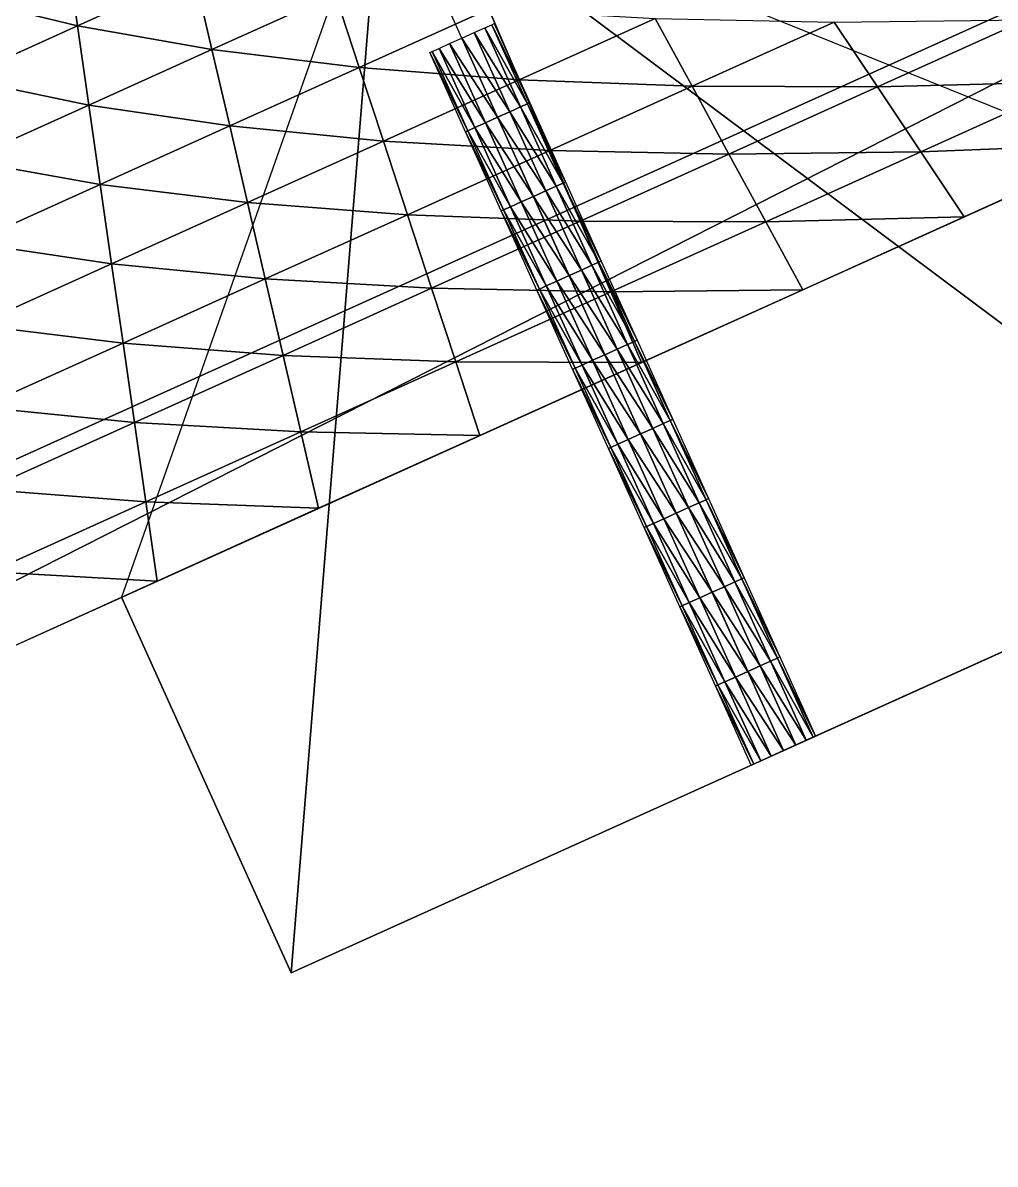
# Model space of a CAD drawing. Header units: metres. Extents: x -32.6 to 43.8, y -33.1 to 27.7.
# Drawn here: x -0.566 to 2.737, y -6.221 to -2.345 of the extents above; entities that cross this region are included whole.
import ezdxf

# ---------------------------------------------------------------- set-up
doc = ezdxf.new("R2010")
doc.units = ezdxf.units.M
for name, color, linetype in [('HREBENACE', 1, 'CONTINUOUS'), ('MANSARDA', 4, 'CONTINUOUS'), ('STRECHA_JIH', 6, 'CONTINUOUS'), ('VIKYR', 5, 'CONTINUOUS'), ('ZDIVO', 6, 'CONTINUOUS')]:
    doc.layers.add(name, color=color, linetype=linetype)

msp = doc.modelspace()

# ---------------------------------------------------------------- linework, layer by layer
at = {"layer": 'HREBENACE'}
for points in [[(1.1242, -2.6304, 8.8449), (0.9673, -2.3775, 8.8709), (1.0028, -2.3615, 8.8449)], [(1.1479, -2.6197, 8.8059), (1.0028, -2.3615, 8.8449), (1.0265, -2.3508, 8.8059)], [(1.1479, -2.6197, 8.8059), (1.1242, -2.6304, 8.8449), (1.0028, -2.3615, 8.8449)], [(1.1562, -2.616, 8.76), (1.0265, -2.3508, 8.8059), (1.0348, -2.3471, 8.76)], [(1.1562, -2.616, 8.76), (1.1479, -2.6197, 8.8059), (1.0265, -2.3508, 8.8059)], [(1.0468, -2.6653, 8.88), (0.8836, -2.4153, 8.8709), (0.9254, -2.3964, 8.88)], [(1.0887, -2.6464, 8.8709), (0.9254, -2.3964, 8.88), (0.9673, -2.3775, 8.8709)], [(1.0887, -2.6464, 8.8709), (1.0468, -2.6653, 8.88), (0.9254, -2.3964, 8.88)], [(1.1242, -2.6304, 8.8449), (1.0887, -2.6464, 8.8709), (0.9673, -2.3775, 8.8709)], [(0.9458, -2.711, 8.8059), (0.8161, -2.4458, 8.76), (0.8244, -2.4421, 8.8059)], [(0.9695, -2.7003, 8.8449), (0.8244, -2.4421, 8.8059), (0.8481, -2.4314, 8.8449)], [(0.9695, -2.7003, 8.8449), (0.9458, -2.711, 8.8059), (0.8244, -2.4421, 8.8059)], [(1.005, -2.6842, 8.8709), (0.8481, -2.4314, 8.8449), (0.8836, -2.4153, 8.8709)], [(1.005, -2.6842, 8.8709), (0.9695, -2.7003, 8.8449), (0.8481, -2.4314, 8.8449)], [(1.0468, -2.6653, 8.88), (1.005, -2.6842, 8.8709), (0.8836, -2.4153, 8.8709)], [(0.9458, -2.711, 8.8059), (0.9374, -2.7147, 8.76), (0.8161, -2.4458, 8.76)], [(1.2455, -2.8993, 8.8449), (1.0887, -2.6464, 8.8709), (1.1242, -2.6304, 8.8449)], [(1.2692, -2.8886, 8.8059), (1.1242, -2.6304, 8.8449), (1.1479, -2.6197, 8.8059)], [(1.2692, -2.8886, 8.8059), (1.2455, -2.8993, 8.8449), (1.1242, -2.6304, 8.8449)], [(1.2776, -2.8849, 8.76), (1.1479, -2.6197, 8.8059), (1.1562, -2.616, 8.76)], [(1.2776, -2.8849, 8.76), (1.2692, -2.8886, 8.8059), (1.1479, -2.6197, 8.8059)], [(1.1682, -2.9342, 8.88), (1.005, -2.6842, 8.8709), (1.0468, -2.6653, 8.88)], [(1.2101, -2.9153, 8.8709), (1.0468, -2.6653, 8.88), (1.0887, -2.6464, 8.8709)], [(1.2101, -2.9153, 8.8709), (1.1682, -2.9342, 8.88), (1.0468, -2.6653, 8.88)], [(1.2455, -2.8993, 8.8449), (1.2101, -2.9153, 8.8709), (1.0887, -2.6464, 8.8709)], [(1.0672, -2.9799, 8.8059), (0.9374, -2.7147, 8.76), (0.9458, -2.711, 8.8059)], [(1.0909, -2.9691, 8.8449), (0.9458, -2.711, 8.8059), (0.9695, -2.7003, 8.8449)], [(1.0909, -2.9691, 8.8449), (1.0672, -2.9799, 8.8059), (0.9458, -2.711, 8.8059)], [(1.1263, -2.9531, 8.8709), (0.9695, -2.7003, 8.8449), (1.005, -2.6842, 8.8709)], [(1.1263, -2.9531, 8.8709), (1.0909, -2.9691, 8.8449), (0.9695, -2.7003, 8.8449)], [(1.1682, -2.9342, 8.88), (1.1263, -2.9531, 8.8709), (1.005, -2.6842, 8.8709)], [(1.0672, -2.9799, 8.8059), (1.0588, -2.9836, 8.76), (0.9374, -2.7147, 8.76)], [(1.3669, -3.1682, 8.8449), (1.2101, -2.9153, 8.8709), (1.2455, -2.8993, 8.8449)], [(1.3906, -3.1575, 8.8059), (1.2455, -2.8993, 8.8449), (1.2692, -2.8886, 8.8059)], [(1.3906, -3.1575, 8.8059), (1.3669, -3.1682, 8.8449), (1.2455, -2.8993, 8.8449)], [(1.399, -3.1538, 8.76), (1.2692, -2.8886, 8.8059), (1.2776, -2.8849, 8.76)], [(1.399, -3.1538, 8.76), (1.3906, -3.1575, 8.8059), (1.2692, -2.8886, 8.8059)], [(1.2896, -3.2031, 8.88), (1.1263, -2.9531, 8.8709), (1.1682, -2.9342, 8.88)], [(1.3314, -3.1842, 8.8709), (1.1682, -2.9342, 8.88), (1.2101, -2.9153, 8.8709)], [(1.3314, -3.1842, 8.8709), (1.2896, -3.2031, 8.88), (1.1682, -2.9342, 8.88)], [(1.3669, -3.1682, 8.8449), (1.3314, -3.1842, 8.8709), (1.2101, -2.9153, 8.8709)], [(1.1885, -3.2487, 8.8059), (1.0588, -2.9836, 8.76), (1.0672, -2.9799, 8.8059)], [(1.1885, -3.2487, 8.8059), (1.1802, -3.2525, 8.76), (1.0588, -2.9836, 8.76)], [(1.2122, -3.238, 8.8449), (1.0672, -2.9799, 8.8059), (1.0909, -2.9691, 8.8449)], [(1.2122, -3.238, 8.8449), (1.1885, -3.2487, 8.8059), (1.0672, -2.9799, 8.8059)], [(1.2477, -3.222, 8.8709), (1.0909, -2.9691, 8.8449), (1.1263, -2.9531, 8.8709)], [(1.2477, -3.222, 8.8709), (1.2122, -3.238, 8.8449), (1.0909, -2.9691, 8.8449)], [(1.2896, -3.2031, 8.88), (1.2477, -3.222, 8.8709), (1.1263, -2.9531, 8.8709)], [(1.4883, -3.4371, 8.8449), (1.3314, -3.1842, 8.8709), (1.3669, -3.1682, 8.8449)], [(1.512, -3.4264, 8.8059), (1.3669, -3.1682, 8.8449), (1.3906, -3.1575, 8.8059)], [(1.512, -3.4264, 8.8059), (1.4883, -3.4371, 8.8449), (1.3669, -3.1682, 8.8449)], [(1.5203, -3.4227, 8.76), (1.3906, -3.1575, 8.8059), (1.399, -3.1538, 8.76)], [(1.5203, -3.4227, 8.76), (1.512, -3.4264, 8.8059), (1.3906, -3.1575, 8.8059)], [(1.411, -3.472, 8.88), (1.2477, -3.222, 8.8709), (1.2896, -3.2031, 8.88)], [(1.4528, -3.4531, 8.8709), (1.2896, -3.2031, 8.88), (1.3314, -3.1842, 8.8709)], [(1.4528, -3.4531, 8.8709), (1.411, -3.472, 8.88), (1.2896, -3.2031, 8.88)], [(1.4883, -3.4371, 8.8449), (1.4528, -3.4531, 8.8709), (1.3314, -3.1842, 8.8709)], [(1.3099, -3.5176, 8.8059), (1.1802, -3.2525, 8.76), (1.1885, -3.2487, 8.8059)], [(1.3099, -3.5176, 8.8059), (1.3016, -3.5214, 8.76), (1.1802, -3.2525, 8.76)], [(1.3336, -3.5069, 8.8449), (1.1885, -3.2487, 8.8059), (1.2122, -3.238, 8.8449)], [(1.3336, -3.5069, 8.8449), (1.3099, -3.5176, 8.8059), (1.1885, -3.2487, 8.8059)], [(1.3691, -3.4909, 8.8709), (1.2122, -3.238, 8.8449), (1.2477, -3.222, 8.8709)], [(1.3691, -3.4909, 8.8709), (1.3336, -3.5069, 8.8449), (1.2122, -3.238, 8.8449)], [(1.411, -3.472, 8.88), (1.3691, -3.4909, 8.8709), (1.2477, -3.222, 8.8709)], [(1.6097, -3.706, 8.8449), (1.4528, -3.4531, 8.8709), (1.4883, -3.4371, 8.8449)], [(1.6334, -3.6953, 8.8059), (1.4883, -3.4371, 8.8449), (1.512, -3.4264, 8.8059)], [(1.6334, -3.6953, 8.8059), (1.6097, -3.706, 8.8449), (1.4883, -3.4371, 8.8449)], [(1.6417, -3.6916, 8.76), (1.512, -3.4264, 8.8059), (1.5203, -3.4227, 8.76)], [(1.6417, -3.6916, 8.76), (1.6334, -3.6953, 8.8059), (1.512, -3.4264, 8.8059)], [(1.5323, -3.7409, 8.88), (1.3691, -3.4909, 8.8709), (1.411, -3.472, 8.88)], [(1.5742, -3.722, 8.8709), (1.411, -3.472, 8.88), (1.4528, -3.4531, 8.8709)], [(1.5742, -3.722, 8.8709), (1.5323, -3.7409, 8.88), (1.411, -3.472, 8.88)], [(1.6097, -3.706, 8.8449), (1.5742, -3.722, 8.8709), (1.4528, -3.4531, 8.8709)], [(1.4313, -3.7865, 8.8059), (1.3016, -3.5214, 8.76), (1.3099, -3.5176, 8.8059)], [(1.4313, -3.7865, 8.8059), (1.423, -3.7903, 8.76), (1.3016, -3.5214, 8.76)], [(1.455, -3.7758, 8.8449), (1.3099, -3.5176, 8.8059), (1.3336, -3.5069, 8.8449)], [(1.455, -3.7758, 8.8449), (1.4313, -3.7865, 8.8059), (1.3099, -3.5176, 8.8059)], [(1.4905, -3.7598, 8.8709), (1.3336, -3.5069, 8.8449), (1.3691, -3.4909, 8.8709)], [(1.4905, -3.7598, 8.8709), (1.455, -3.7758, 8.8449), (1.3336, -3.5069, 8.8449)], [(1.5323, -3.7409, 8.88), (1.4905, -3.7598, 8.8709), (1.3691, -3.4909, 8.8709)], [(1.7311, -3.9749, 8.8449), (1.5742, -3.722, 8.8709), (1.6097, -3.706, 8.8449)], [(1.7548, -3.9642, 8.8059), (1.6097, -3.706, 8.8449), (1.6334, -3.6953, 8.8059)], [(1.7548, -3.9642, 8.8059), (1.7311, -3.9749, 8.8449), (1.6097, -3.706, 8.8449)], [(1.7631, -3.9605, 8.76), (1.6334, -3.6953, 8.8059), (1.6417, -3.6916, 8.76)], [(1.7631, -3.9605, 8.76), (1.7548, -3.9642, 8.8059), (1.6334, -3.6953, 8.8059)], [(1.6119, -4.0287, 8.8709), (1.455, -3.7758, 8.8449), (1.4905, -3.7598, 8.8709)], [(1.6537, -4.0098, 8.88), (1.4905, -3.7598, 8.8709), (1.5323, -3.7409, 8.88)], [(1.6537, -4.0098, 8.88), (1.6119, -4.0287, 8.8709), (1.4905, -3.7598, 8.8709)], [(1.6956, -3.9909, 8.8709), (1.5323, -3.7409, 8.88), (1.5742, -3.722, 8.8709)], [(1.6956, -3.9909, 8.8709), (1.6537, -4.0098, 8.88), (1.5323, -3.7409, 8.88)], [(1.7311, -3.9749, 8.8449), (1.6956, -3.9909, 8.8709), (1.5742, -3.722, 8.8709)], [(1.5527, -4.0554, 8.8059), (1.423, -3.7903, 8.76), (1.4313, -3.7865, 8.8059)], [(1.5527, -4.0554, 8.8059), (1.5444, -4.0592, 8.76), (1.423, -3.7903, 8.76)], [(1.5764, -4.0447, 8.8449), (1.4313, -3.7865, 8.8059), (1.455, -3.7758, 8.8449)], [(1.5764, -4.0447, 8.8449), (1.5527, -4.0554, 8.8059), (1.4313, -3.7865, 8.8059)], [(1.6119, -4.0287, 8.8709), (1.5764, -4.0447, 8.8449), (1.455, -3.7758, 8.8449)], [(1.817, -4.2598, 8.8709), (1.6537, -4.0098, 8.88), (1.6956, -3.9909, 8.8709)], [(1.8524, -4.2438, 8.8449), (1.6956, -3.9909, 8.8709), (1.7311, -3.9749, 8.8449)], [(1.8524, -4.2438, 8.8449), (1.817, -4.2598, 8.8709), (1.6956, -3.9909, 8.8709)], [(1.8762, -4.2331, 8.8059), (1.7311, -3.9749, 8.8449), (1.7548, -3.9642, 8.8059)], [(1.8762, -4.2331, 8.8059), (1.8524, -4.2438, 8.8449), (1.7311, -3.9749, 8.8449)], [(1.8845, -4.2294, 8.76), (1.7548, -3.9642, 8.8059), (1.7631, -3.9605, 8.76)], [(1.8845, -4.2294, 8.76), (1.8762, -4.2331, 8.8059), (1.7548, -3.9642, 8.8059)], [(1.7332, -4.2976, 8.8709), (1.5764, -4.0447, 8.8449), (1.6119, -4.0287, 8.8709)], [(1.7751, -4.2787, 8.88), (1.6119, -4.0287, 8.8709), (1.6537, -4.0098, 8.88)], [(1.7751, -4.2787, 8.88), (1.7332, -4.2976, 8.8709), (1.6119, -4.0287, 8.8709)], [(1.817, -4.2598, 8.8709), (1.7751, -4.2787, 8.88), (1.6537, -4.0098, 8.88)], [(1.6741, -4.3243, 8.8059), (1.5444, -4.0592, 8.76), (1.5527, -4.0554, 8.8059)], [(1.6741, -4.3243, 8.8059), (1.6657, -4.3281, 8.76), (1.5444, -4.0592, 8.76)], [(1.6978, -4.3136, 8.8449), (1.5527, -4.0554, 8.8059), (1.5764, -4.0447, 8.8449)], [(1.6978, -4.3136, 8.8449), (1.6741, -4.3243, 8.8059), (1.5527, -4.0554, 8.8059)], [(1.7332, -4.2976, 8.8709), (1.6978, -4.3136, 8.8449), (1.5764, -4.0447, 8.8449)], [(1.9383, -4.5287, 8.8709), (1.7751, -4.2787, 8.88), (1.817, -4.2598, 8.8709)], [(1.9738, -4.5127, 8.8449), (1.817, -4.2598, 8.8709), (1.8524, -4.2438, 8.8449)], [(1.9738, -4.5127, 8.8449), (1.9383, -4.5287, 8.8709), (1.817, -4.2598, 8.8709)], [(1.9975, -4.502, 8.8059), (1.8524, -4.2438, 8.8449), (1.8762, -4.2331, 8.8059)], [(1.9975, -4.502, 8.8059), (1.9738, -4.5127, 8.8449), (1.8524, -4.2438, 8.8449)], [(2.0059, -4.4983, 8.76), (1.8762, -4.2331, 8.8059), (1.8845, -4.2294, 8.76)], [(2.0059, -4.4983, 8.76), (1.9975, -4.502, 8.8059), (1.8762, -4.2331, 8.8059)], [(1.8546, -4.5665, 8.8709), (1.6978, -4.3136, 8.8449), (1.7332, -4.2976, 8.8709)], [(1.8965, -4.5476, 8.88), (1.7332, -4.2976, 8.8709), (1.7751, -4.2787, 8.88)], [(1.8965, -4.5476, 8.88), (1.8546, -4.5665, 8.8709), (1.7332, -4.2976, 8.8709)], [(1.9383, -4.5287, 8.8709), (1.8965, -4.5476, 8.88), (1.7751, -4.2787, 8.88)], [(1.7954, -4.5932, 8.8059), (1.6657, -4.3281, 8.76), (1.6741, -4.3243, 8.8059)], [(1.7954, -4.5932, 8.8059), (1.7871, -4.597, 8.76), (1.6657, -4.3281, 8.76)], [(1.8191, -4.5825, 8.8449), (1.6741, -4.3243, 8.8059), (1.6978, -4.3136, 8.8449)], [(1.8191, -4.5825, 8.8449), (1.7954, -4.5932, 8.8059), (1.6741, -4.3243, 8.8059)], [(1.8546, -4.5665, 8.8709), (1.8191, -4.5825, 8.8449), (1.6978, -4.3136, 8.8449)], [(2.0597, -4.7976, 8.8709), (1.8965, -4.5476, 8.88), (1.9383, -4.5287, 8.8709)], [(2.0952, -4.7816, 8.8449), (1.9383, -4.5287, 8.8709), (1.9738, -4.5127, 8.8449)], [(2.0952, -4.7816, 8.8449), (2.0597, -4.7976, 8.8709), (1.9383, -4.5287, 8.8709)], [(2.1189, -4.7709, 8.8059), (1.9738, -4.5127, 8.8449), (1.9975, -4.502, 8.8059)], [(2.1189, -4.7709, 8.8059), (2.0952, -4.7816, 8.8449), (1.9738, -4.5127, 8.8449)], [(2.1272, -4.7671, 8.76), (1.9975, -4.502, 8.8059), (2.0059, -4.4983, 8.76)], [(2.1272, -4.7671, 8.76), (2.1189, -4.7709, 8.8059), (1.9975, -4.502, 8.8059)], [(1.976, -4.8354, 8.8709), (1.8191, -4.5825, 8.8449), (1.8546, -4.5665, 8.8709)], [(2.0179, -4.8165, 8.88), (1.8546, -4.5665, 8.8709), (1.8965, -4.5476, 8.88)], [(2.0179, -4.8165, 8.88), (1.976, -4.8354, 8.8709), (1.8546, -4.5665, 8.8709)], [(2.0597, -4.7976, 8.8709), (2.0179, -4.8165, 8.88), (1.8965, -4.5476, 8.88)], [(1.9168, -4.8621, 8.8059), (1.7871, -4.597, 8.76), (1.7954, -4.5932, 8.8059)], [(1.9168, -4.8621, 8.8059), (1.9085, -4.8659, 8.76), (1.7871, -4.597, 8.76)], [(1.9405, -4.8514, 8.8449), (1.7954, -4.5932, 8.8059), (1.8191, -4.5825, 8.8449)], [(1.9405, -4.8514, 8.8449), (1.9168, -4.8621, 8.8059), (1.7954, -4.5932, 8.8059)], [(1.976, -4.8354, 8.8709), (1.9405, -4.8514, 8.8449), (1.8191, -4.5825, 8.8449)]]:
    msp.add_3dface(points, dxfattribs=at)
at = {"layer": 'MANSARDA'}
for points in [[(6.7267, -0.5235, 4.36), (-4.1305, -5.4244, 4.36), (-4.4968, -6.2212, 7.29)], [(6.7267, -0.5235, 4.36), (-4.4968, -6.2212, 7.29), (7.5668, -0.7757, 7.29)]]:
    msp.add_3dface(points, dxfattribs=at)
at = {"layer": 'STRECHA_JIH'}
for points in [[(-0.3806, -2.3543, 8.6497), (-0.7941, -2.2539, 8.8439), (-0.4193, -2.0848, 8.8439)], [(0.0159, -2.1755, 8.6497), (-0.3806, -2.3543, 8.6497), (-0.4193, -2.0848, 8.8439)], [(0.0763, -2.4352, 8.4554), (-0.3806, -2.3543, 8.6497), (0.0159, -2.1755, 8.6497)], [(0.4945, -2.2465, 8.4554), (0.0763, -2.4352, 8.4554), (0.0159, -2.1755, 8.6497)], [(0.5765, -2.4964, 8.2612), (0.0763, -2.4352, 8.4554), (0.4945, -2.2465, 8.4554)], [(1.0164, -2.298, 8.2612), (0.5765, -2.4964, 8.2612), (0.4945, -2.2465, 8.4554)], [(-0.3806, -2.3543, 8.6497), (-0.7771, -2.5332, 8.6497), (-0.7941, -2.2539, 8.8439)], [(1.1201, -2.5381, 8.0669), (0.5765, -2.4964, 8.2612), (1.0164, -2.298, 8.2612)], [(1.5817, -2.3298, 8.0669), (1.1201, -2.5381, 8.0669), (1.0164, -2.298, 8.2612)], [(-0.342, -2.6239, 8.4554), (-0.7771, -2.5332, 8.6497), (-0.3806, -2.3543, 8.6497)], [(0.0763, -2.4352, 8.4554), (-0.342, -2.6239, 8.4554), (-0.3806, -2.3543, 8.6497)], [(1.7071, -2.5601, 7.8727), (1.1201, -2.5381, 8.0669), (1.5817, -2.3298, 8.0669)], [(2.1904, -2.342, 7.8727), (1.7071, -2.5601, 7.8727), (1.5817, -2.3298, 8.0669)], [(2.3375, -2.5625, 7.6785), (1.7071, -2.5601, 7.8727), (2.1904, -2.342, 7.8727)], [(2.8425, -2.3346, 7.6785), (2.3375, -2.5625, 7.6785), (2.1904, -2.342, 7.8727)], [(3.0113, -2.5452, 7.4842), (2.3375, -2.5625, 7.6785), (2.8425, -2.3346, 7.6785)], [(0.1366, -2.6949, 8.2612), (-0.342, -2.6239, 8.4554), (0.0763, -2.4352, 8.4554)], [(0.5765, -2.4964, 8.2612), (0.1366, -2.6949, 8.2612), (0.0763, -2.4352, 8.4554)], [(0.6586, -2.7464, 8.0669), (0.1366, -2.6949, 8.2612), (0.5765, -2.4964, 8.2612)], [(1.1201, -2.5381, 8.0669), (0.6586, -2.7464, 8.0669), (0.5765, -2.4964, 8.2612)], [(-0.342, -2.6239, 8.4554), (-0.7602, -2.8125, 8.4554), (-0.7771, -2.5332, 8.6497)], [(1.2239, -2.7782, 7.8727), (0.6586, -2.7464, 8.0669), (1.1201, -2.5381, 8.0669)], [(1.7071, -2.5601, 7.8727), (1.2239, -2.7782, 7.8727), (1.1201, -2.5381, 8.0669)], [(3.0113, -2.5452, 7.4842), (2.4846, -2.7829, 7.4842), (2.3375, -2.5625, 7.6785)], [(3.18, -2.7559, 7.29), (2.4846, -2.7829, 7.4842), (3.0113, -2.5452, 7.4842)], [(1.8325, -2.7904, 7.6785), (1.2239, -2.7782, 7.8727), (1.7071, -2.5601, 7.8727)], [(2.3375, -2.5625, 7.6785), (1.8325, -2.7904, 7.6785), (1.7071, -2.5601, 7.8727)], [(2.4846, -2.7829, 7.4842), (1.8325, -2.7904, 7.6785), (2.3375, -2.5625, 7.6785)], [(-0.3033, -2.8934, 8.2612), (-0.7602, -2.8125, 8.4554), (-0.342, -2.6239, 8.4554)], [(0.1366, -2.6949, 8.2612), (-0.3033, -2.8934, 8.2612), (-0.342, -2.6239, 8.4554)], [(0.197, -2.9546, 8.0669), (-0.3033, -2.8934, 8.2612), (0.1366, -2.6949, 8.2612)], [(0.6586, -2.7464, 8.0669), (0.197, -2.9546, 8.0669), (0.1366, -2.6949, 8.2612)], [(0.7406, -2.9963, 7.8727), (0.197, -2.9546, 8.0669), (0.6586, -2.7464, 8.0669)], [(1.2239, -2.7782, 7.8727), (0.7406, -2.9963, 7.8727), (0.6586, -2.7464, 8.0669)], [(1.3276, -3.0183, 7.6785), (0.7406, -2.9963, 7.8727), (1.2239, -2.7782, 7.8727)], [(1.8325, -2.7904, 7.6785), (1.3276, -3.0183, 7.6785), (1.2239, -2.7782, 7.8727)], [(1.9579, -3.0206, 7.4842), (1.3276, -3.0183, 7.6785), (1.8325, -2.7904, 7.6785)], [(2.4846, -2.7829, 7.4842), (1.9579, -3.0206, 7.4842), (1.8325, -2.7904, 7.6785)], [(2.6317, -3.0034, 7.29), (1.9579, -3.0206, 7.4842), (2.4846, -2.7829, 7.4842)], [(3.18, -2.7559, 7.29), (2.6317, -3.0034, 7.29), (2.4846, -2.7829, 7.4842)], [(-0.3033, -2.8934, 8.2612), (-0.7432, -3.0919, 8.2612), (-0.7602, -2.8125, 8.4554)], [(-0.2646, -3.1629, 8.0669), (-0.7432, -3.0919, 8.2612), (-0.3033, -2.8934, 8.2612)], [(0.197, -2.9546, 8.0669), (-0.2646, -3.1629, 8.0669), (-0.3033, -2.8934, 8.2612)], [(0.2573, -3.2144, 7.8727), (-0.2646, -3.1629, 8.0669), (0.197, -2.9546, 8.0669)], [(0.7406, -2.9963, 7.8727), (0.2573, -3.2144, 7.8727), (0.197, -2.9546, 8.0669)], [(0.8226, -3.2462, 7.6785), (0.2573, -3.2144, 7.8727), (0.7406, -2.9963, 7.8727)], [(1.3276, -3.0183, 7.6785), (0.8226, -3.2462, 7.6785), (0.7406, -2.9963, 7.8727)], [(1.4313, -3.2584, 7.4842), (0.8226, -3.2462, 7.6785), (1.3276, -3.0183, 7.6785)], [(1.9579, -3.0206, 7.4842), (1.4313, -3.2584, 7.4842), (1.3276, -3.0183, 7.6785)], [(2.0833, -3.2509, 7.29), (1.4313, -3.2584, 7.4842), (1.9579, -3.0206, 7.4842)], [(2.6317, -3.0034, 7.29), (2.0833, -3.2509, 7.29), (1.9579, -3.0206, 7.4842)], [(-0.2646, -3.1629, 8.0669), (-0.7262, -3.3712, 8.0669), (-0.7432, -3.0919, 8.2612)], [(-0.226, -3.4324, 7.8727), (-0.7262, -3.3712, 8.0669), (-0.2646, -3.1629, 8.0669)], [(0.2573, -3.2144, 7.8727), (-0.226, -3.4324, 7.8727), (-0.2646, -3.1629, 8.0669)], [(0.3176, -3.4741, 7.6785), (-0.226, -3.4324, 7.8727), (0.2573, -3.2144, 7.8727)], [(0.8226, -3.2462, 7.6785), (0.3176, -3.4741, 7.6785), (0.2573, -3.2144, 7.8727)], [(0.9046, -3.4961, 7.4842), (0.3176, -3.4741, 7.6785), (0.8226, -3.2462, 7.6785)], [(1.4313, -3.2584, 7.4842), (0.9046, -3.4961, 7.4842), (0.8226, -3.2462, 7.6785)], [(2.0833, -3.2509, 7.29), (1.535, -3.4985, 7.29), (1.4313, -3.2584, 7.4842)], [(1.535, -3.4985, 7.29), (0.9046, -3.4961, 7.4842), (1.4313, -3.2584, 7.4842)], [(-0.226, -3.4324, 7.8727), (-0.7093, -3.6505, 7.8727), (-0.7262, -3.3712, 8.0669)], [(-0.1873, -3.702, 7.6785), (-0.7093, -3.6505, 7.8727), (-0.226, -3.4324, 7.8727)], [(0.3176, -3.4741, 7.6785), (-0.1873, -3.702, 7.6785), (-0.226, -3.4324, 7.8727)], [(0.378, -3.7338, 7.4842), (-0.1873, -3.702, 7.6785), (0.3176, -3.4741, 7.6785)], [(0.9046, -3.4961, 7.4842), (0.378, -3.7338, 7.4842), (0.3176, -3.4741, 7.6785)], [(0.9867, -3.746, 7.29), (0.378, -3.7338, 7.4842), (0.9046, -3.4961, 7.4842)], [(1.535, -3.4985, 7.29), (0.9867, -3.746, 7.29), (0.9046, -3.4961, 7.4842)], [(-0.1873, -3.702, 7.6785), (-0.6923, -3.9299, 7.6785), (-0.7093, -3.6505, 7.8727)], [(-0.1487, -3.9715, 7.4842), (-0.6923, -3.9299, 7.6785), (-0.1873, -3.702, 7.6785)], [(0.378, -3.7338, 7.4842), (-0.1487, -3.9715, 7.4842), (-0.1873, -3.702, 7.6785)], [(0.4383, -3.9935, 7.29), (-0.1487, -3.9715, 7.4842), (0.378, -3.7338, 7.4842)], [(0.9867, -3.746, 7.29), (0.4383, -3.9935, 7.29), (0.378, -3.7338, 7.4842)], [(-0.1487, -3.9715, 7.4842), (-0.6753, -4.2092, 7.4842), (-0.6923, -3.9299, 7.6785)], [(-0.11, -4.241, 7.29), (-0.6753, -4.2092, 7.4842), (-0.1487, -3.9715, 7.4842)], [(0.4383, -3.9935, 7.29), (-0.11, -4.241, 7.29), (-0.1487, -3.9715, 7.4842)], [(-0.11, -4.241, 7.29), (-0.6584, -4.4886, 7.29), (-0.6753, -4.2092, 7.4842)]]:
    msp.add_3dface(points, dxfattribs=at)
at = {"layer": 'VIKYR'}
for points in [[(0.3454, -5.5715, 7.52), (0.6523, -1.7914, 8.71), (-0.2306, -4.2955, 7.29)], [(0.3454, -5.5715, 7.52), (2.0179, -4.8165, 8.71), (0.6523, -1.7914, 8.71)], [(3.6904, -4.0616, 7.52), (2.0179, -4.8165, 8.71), (0.6523, -1.7914, 8.71)], [(3.6904, -4.0616, 7.52), (0.6523, -1.7914, 8.71), (3.1144, -2.7855, 7.29)], [(3.6904, -4.0616, 7.52), (0.3454, -5.5715, 7.52), (2.0179, -4.8165, 8.71)], [(3.6904, -4.0616, 7.52), (0.3454, -5.5715, 7.52), (0.3454, -5.5715, 6.84)], [(3.6904, -4.0616, 7.52), (0.3454, -5.5715, 6.84), (3.6904, -4.0616, 6.84)], [(0.3454, -5.5715, 7.52), (-0.2306, -4.2955, 7.29), (-0.2306, -4.2955, 6.84)], [(0.3454, -5.5715, 7.52), (-0.2306, -4.2955, 6.84), (0.3454, -5.5715, 6.84)]]:
    msp.add_3dface(points, dxfattribs=at)
at = {"layer": 'ZDIVO'}
for points in [[(6.7267, -0.5235), (-4.1305, -5.4244), (-4.1305, -5.4244, 4.36)], [(6.7267, -0.5235), (-4.1305, -5.4244, 4.36), (6.7267, -0.5235, 4.36)]]:
    msp.add_3dface(points, dxfattribs=at)

doc.saveas('drawing.dxf')
